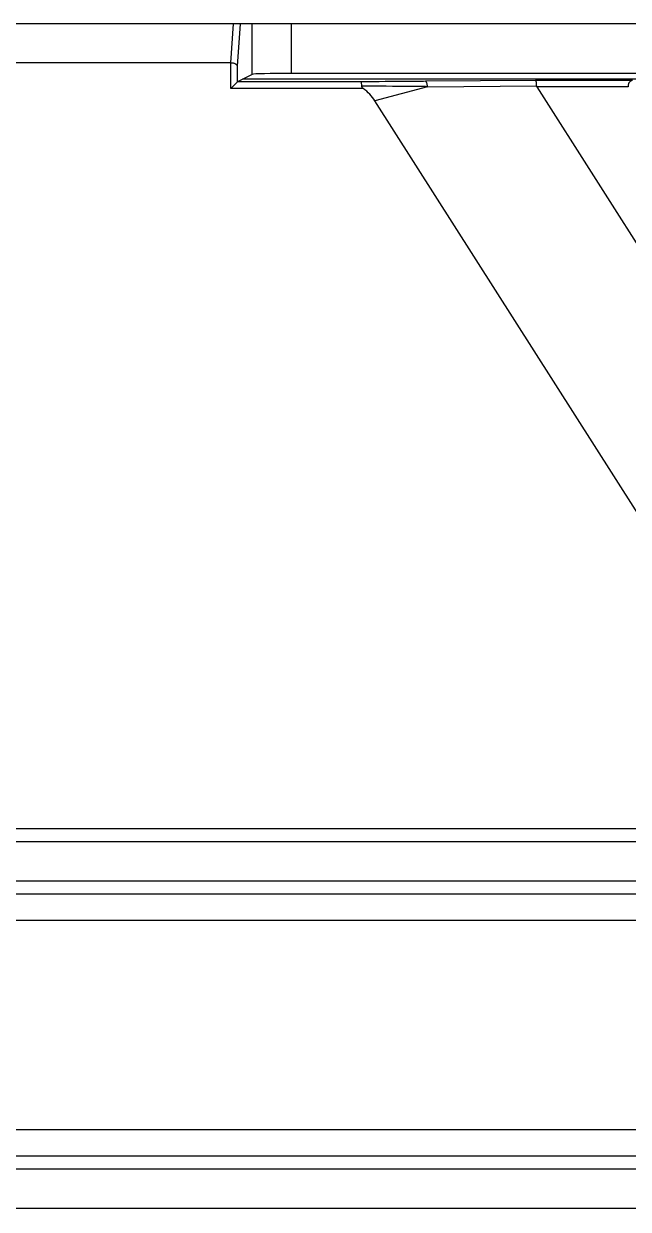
# Model space of a CAD drawing. Header units: millimetres. Extents: x 562 to 17351, y 2396 to 6995.
# Drawn here: x 12505.2 to 12551.5, y 5465.6 to 5556.2 of the extents above; entities that cross this region are included whole.
import ezdxf

# ---------------------------------------------------------------- set-up
doc = ezdxf.new("R2010")
doc.units = ezdxf.units.MM
doc.layers.add('02___PRT_ALL_AXES', color=7, linetype='Continuous')

# ---------------------------------------------------------------- blocks, each defined once
blk = doc.blocks.new('DTGCNV')
at = {"color": 7, "linetype": 'Continuous'}
for p, q in [((13316.618, 5010.197), (12716.618, 5010.197)), ((13098.883, 5007.197), (13099.093, 5010.197)), ((13099.393, 5006.947), (13099.62, 5010.197)), ((13100.529, 5006.326), (13100.529, 5010.197)), ((13103.525, 5006.4), (13103.525, 5010.197)), ((13098.883, 5007.197), (13079.849, 5007.197)), ((13098.894, 5005.258), (13098.894, 5007.197)), ((13099.393, 5005.758), (13099.393, 5006.947)), ((13100.529, 5006.326), (13099.394, 5005.758)), ((13134.46, 5005.95), (13099.777, 5005.95)), ((13130.711, 5006.4), (13103.525, 5006.4)), ((13122.17, 5005.863), (13113.777, 5005.795)), ((13129.607, 5005.863), (13122.17, 5005.863)), ((13099.393, 5005.758), (13098.894, 5005.258)), ((13109, 5005.258), (13098.894, 5005.258)), ((13108.817, 5005.758), (13099.394, 5005.758)), ((13113.921, 5005.387), (13109.906, 5004.305)), ((13113.921, 5005.387), (13122.244, 5005.454)), ((13129.274, 5005.363), (13122.275, 5005.363)), ((13122.275, 5005.363), (13314.224, 4704.063)), ((13298.047, 4708.984), (13109.906, 5004.305))]:
    blk.add_line(p, q, dxfattribs=at)
for centre, major_axis, ratio, start_param, end_param in [((13098.868, 5006.572), (0.044, 0.624), 0.799298, 0.034841, 0.055795), ((13103.525, 5006.322), (3, 0), 0.026186, 1.570796, 3.089233), ((13099.394, 5005.258), (0, 0.5), 0.052408, 0.02618, 0.05236), ((13086.678, 4997.197), (-23.565, -6.351), 0.327795, -3.039123, -2.892178), ((13123.905, 5005.363), (1.661, -0.105), 0.294337, -3.113547, -2.930038)]:
    blk.add_ellipse(centre, major_axis=major_axis, ratio=ratio, start_param=start_param, end_param=end_param, dxfattribs=at)
for points, knots in [([(13099.393, 5006.947), (13099.392, 5006.955), (13099.389, 5006.97), (13099.381, 5006.993), (13099.368, 5007.015), (13099.345, 5007.045), (13099.306, 5007.081), (13099.245, 5007.118), (13099.172, 5007.15), (13099.086, 5007.175), (13098.993, 5007.191), (13098.927, 5007.196), (13098.894, 5007.197)], [0, 0, 0, 0, 0.038468, 0.078574, 0.121071, 0.166595, 0.268413, 0.386471, 0.521096, 0.670798, 0.832163, 1, 1, 1, 1]), ([(13122.17, 5005.863), (13122.173, 5005.863), (13122.176, 5005.861), (13122.18, 5005.857), (13122.185, 5005.852), (13122.19, 5005.843), (13122.196, 5005.829), (13122.202, 5005.812), (13122.207, 5005.792), (13122.213, 5005.769), (13122.22, 5005.733), (13122.228, 5005.681), (13122.235, 5005.612), (13122.241, 5005.535), (13122.243, 5005.482), (13122.244, 5005.454)], [0, 0, 0, 0, 0.016551, 0.026538, 0.037992, 0.065827, 0.100718, 0.142844, 0.192139, 0.248419, 0.311386, 0.455854, 0.62189, 0.804989, 1, 1, 1, 1]), ([(13129.607, 5005.863), (13129.585, 5005.862), (13129.539, 5005.856), (13129.473, 5005.831), (13129.411, 5005.79), (13129.364, 5005.744), (13129.332, 5005.699), (13129.302, 5005.647), (13129.273, 5005.57), (13129.259, 5005.469), (13129.266, 5005.398), (13129.274, 5005.363)], [0, 0, 0, 0, 0.098793, 0.200838, 0.308654, 0.424788, 0.486837, 0.551839, 0.69107, 0.841979, 1, 1, 1, 1]), ([(13113.777, 5005.795), (13113.366, 5005.792), (13111.712, 5005.779), (13110.059, 5005.767), (13108.817, 5005.758)], [0, 0, 0, 0, 0.248822, 1, 1, 1, 1]), ([(13108.817, 5005.758), (13108.819, 5005.758), (13108.821, 5005.756), (13108.824, 5005.754), (13108.828, 5005.749), (13108.832, 5005.742), (13108.836, 5005.732), (13108.841, 5005.718), (13108.845, 5005.703), (13108.849, 5005.685), (13108.855, 5005.656), (13108.861, 5005.614), (13108.867, 5005.559), (13108.873, 5005.497), (13108.875, 5005.453), (13108.876, 5005.43)], [0, 0, 0, 0, 0.015683, 0.025263, 0.036303, 0.06326, 0.09717, 0.138213, 0.186375, 0.241514, 0.303428, 0.446408, 0.612537, 0.798411, 1, 1, 1, 1]), ([(13113.921, 5005.387), (13113.503, 5005.391), (13111.821, 5005.404), (13110.14, 5005.419), (13108.876, 5005.43)], [0, 0, 0, 0, 0.248754, 1, 1, 1, 1]), ([(13108.876, 5005.43), (13108.877, 5005.421), (13108.88, 5005.404), (13108.889, 5005.379), (13108.903, 5005.355), (13108.925, 5005.326), (13108.957, 5005.293), (13108.985, 5005.269), (13109, 5005.258)], [0, 0, 0, 0, 0.120488, 0.243385, 0.367992, 0.493671, 0.746434, 1, 1, 1, 1]), ([(13113.921, 5005.387), (13113.92, 5005.415), (13113.915, 5005.468), (13113.904, 5005.544), (13113.89, 5005.613), (13113.874, 5005.665), (13113.861, 5005.701), (13113.85, 5005.725), (13113.839, 5005.745), (13113.827, 5005.762), (13113.815, 5005.776), (13113.803, 5005.786), (13113.79, 5005.793), (13113.782, 5005.795), (13113.777, 5005.795)], [0, 0, 0, 0, 0.181895, 0.353814, 0.511354, 0.650824, 0.712868, 0.769421, 0.820355, 0.865671, 0.905581, 0.940591, 0.971598, 1, 1, 1, 1])]:
    blk.add_open_spline(points, degree=3, knots=knots, dxfattribs=at)
blk = doc.blocks.new('*U61')
blk.add_blockref('DTGCNV', (-13016.618, -4845.197))
blk = doc.blocks.new('*U62')
at = {"color": 0, "linetype": 'ByBlock', "lineweight": -2, "transparency": 16777216}
blk.add_blockref('*U61', (0, 1350), dxfattribs=at)
blk = doc.blocks.new('rygdvx')
at = {"color": 114, "linetype": 'Continuous', "true_color": 0x139b48}
for p, q in [((14231.058, 11238.585), (13677.058, 11238.585)), ((14231.058, 11233.585), (13677.058, 11233.585)), ((14231.058, 11231.585), (13677.058, 11231.585)), ((14231.058, 11215.585), (13677.058, 11215.585)), ((14231.058, 11213.585), (13677.058, 11213.585))]:
    blk.add_line(p, q, dxfattribs=at)
at = {"layer": '02___PRT_ALL_AXES', "color": 114, "linetype": 'Continuous', "true_color": 0x139b48}
for p, q in [((14227.088, 11237.585), (13681.028, 11237.585)), ((14227.088, 11234.585), (13681.028, 11234.585)), ((14227.088, 11212.585), (13681.028, 11212.585)), ((14227.088, 11209.585), (13681.028, 11209.585))]:
    blk.add_line(p, q, dxfattribs=at)
blk = doc.blocks.new('*U139')
blk.add_blockref('rygdvx', (-13946.558, -11136.347))
blk = doc.blocks.new('*U141')
at = {"color": 0, "linetype": 'ByBlock', "lineweight": -2, "transparency": 16777216}
blk.add_blockref('*U139', (0, 0), dxfattribs=at)

msp = doc.modelspace()

# ---------------------------------------------------------------- block references
for name, p in [('*U141', (12431.316, 5392.479)), ('*U62', (12438.816, 4041.217))]:
    msp.add_blockref(name, p)

doc.saveas('drawing.dxf')
